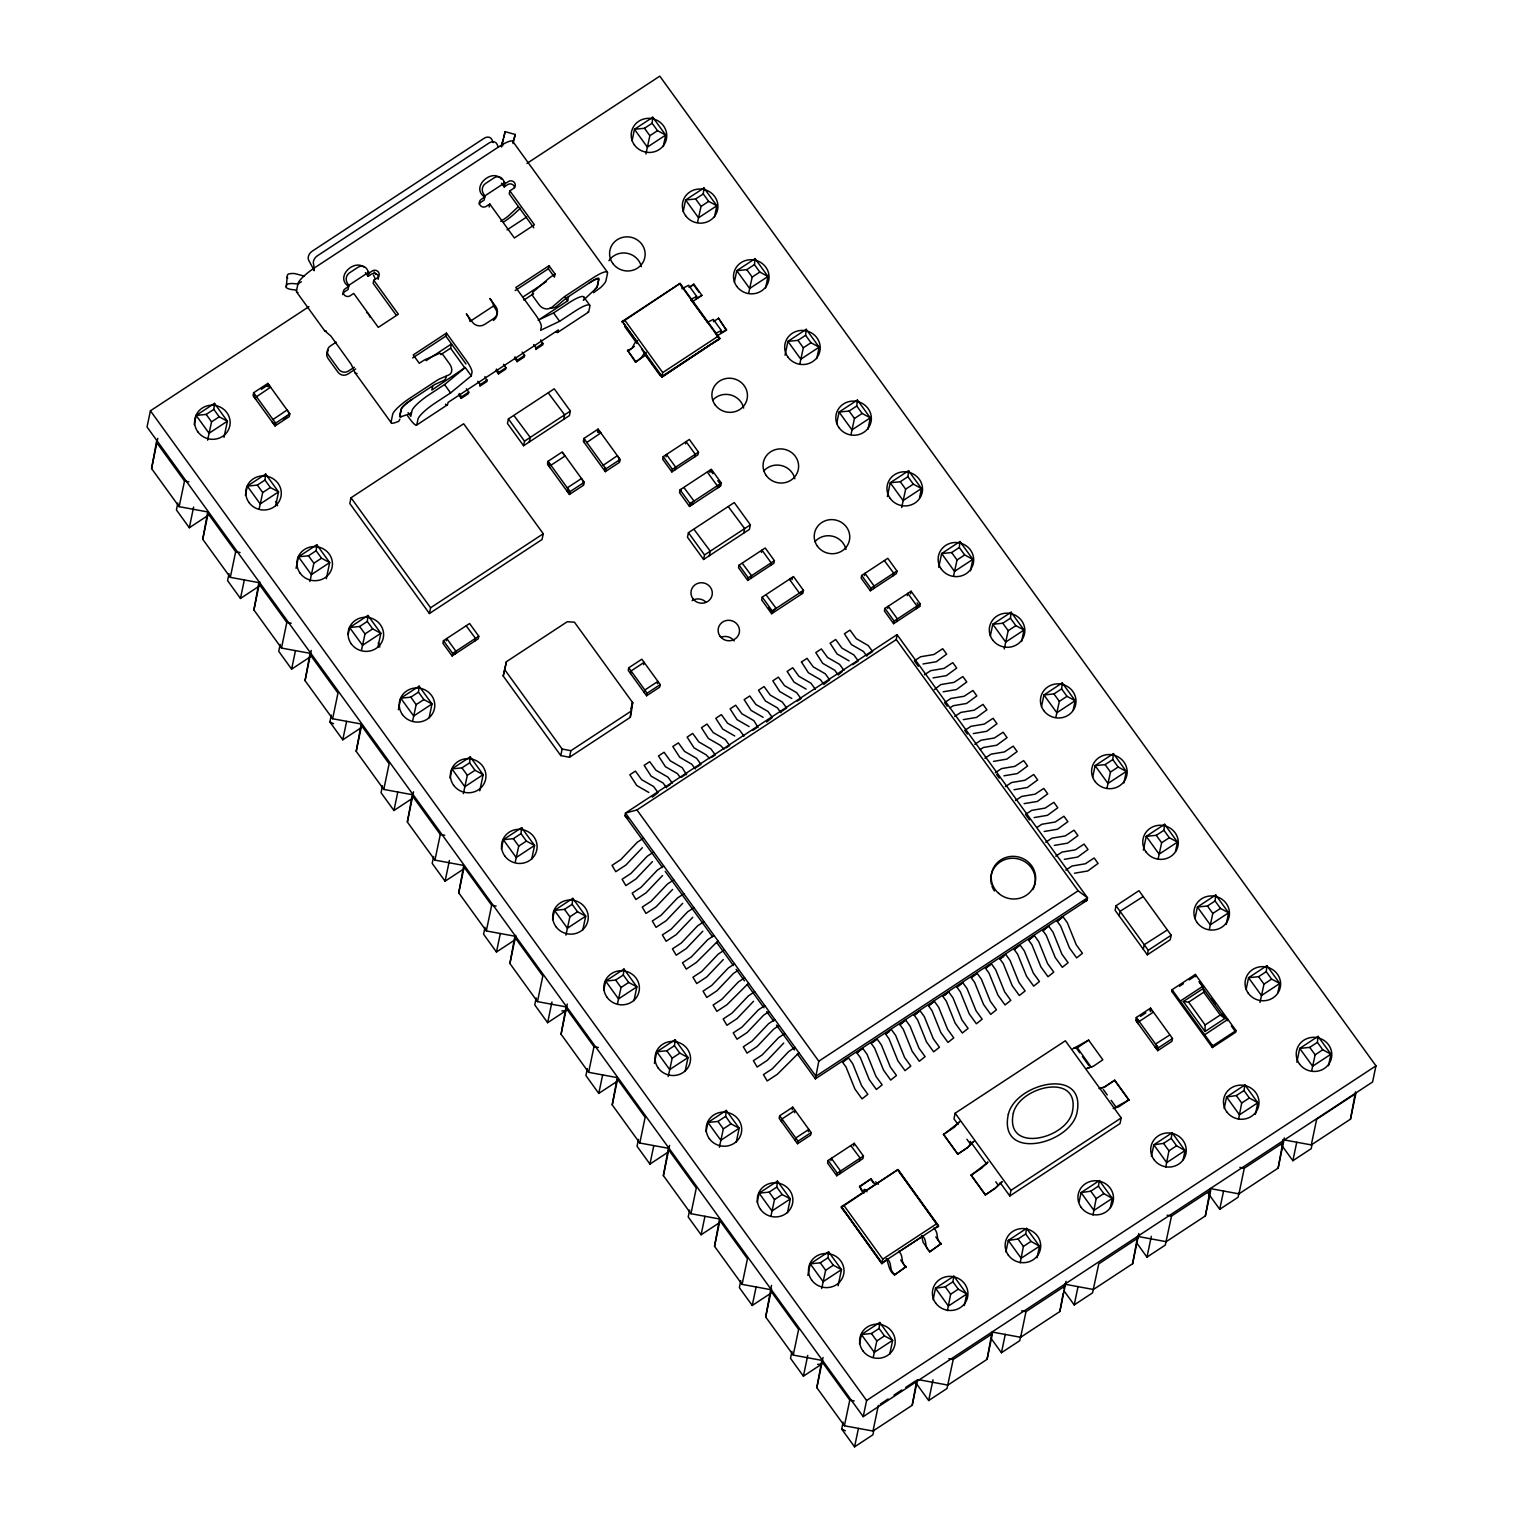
<?xml version="1.0" encoding="UTF-8"?>
<svg xmlns="http://www.w3.org/2000/svg" width="1523" height="1523" viewBox="0 0 1523 1523"><rect width="100%" height="100%" fill="white"/><g stroke="black" fill="none" stroke-linecap="round" stroke-linejoin="round"><path stroke-width="1.5" d="M1205.036 1031.509L1205.112 1024.941L1188.644 1002.153L1183.352 1001.544L1205.036 1031.509L1224.911 1018.449L1203.227 988.484L1183.352 1001.544M296.642 290.055L292.74 289.675A7.025 2.056 4.8 0 1 286.191 287.009L287.447 274.959A7.025 2.056 4.8 0 1 294.853 273.588L304.372 276.12M224.014 437.329L227.384 421.205L219.217 416.807L213.829 409.382L214.496 403.386L196.162 415.436L194.221 424.65M275.644 505.731L278.538 491.891L270.371 487.512L264.983 480.069L265.649 474.091L247.316 486.123L245.393 495.356M326.322 578.721L329.691 562.577L321.524 558.199L316.137 550.755L316.803 544.777L298.47 556.828L296.052 568.346M377.951 647.104L380.845 633.282L372.678 628.885L367.31 621.441L367.957 615.463L349.624 627.514L348.177 634.425M429.124 717.79L431.999 703.969L423.851 699.571L418.463 692.146L419.111 686.15L400.777 698.2L398.379 709.718M479.783 790.799L483.153 774.655L475.005 770.276L469.617 762.833L470.264 756.855L451.931 768.887L450.008 778.12M531.66 859.296L534.554 845.474L526.387 841.077L520.999 833.633L521.647 827.655L503.313 839.706L501.391 848.92M663.266 146.589L665.684 135.071L657.517 130.673L652.13 123.249L652.796 117.252L634.463 129.303L632.045 140.839M582.814 929.982L585.708 916.161L577.541 911.763L572.153 904.338L572.819 898.342L554.486 910.392L552.544 919.606M714.439 217.294L716.838 205.757L708.671 201.379L703.283 193.935L703.95 187.957L685.617 199.989L683.199 211.526M633.968 1000.687L636.861 986.847L628.694 982.468L623.307 975.025L623.973 969.047L605.64 981.079L603.717 990.312M765.593 287.98L767.992 276.463L759.825 272.065L754.456 264.621L755.103 258.643L736.77 270.694L734.372 282.212M685.122 1071.373L688.015 1057.552L679.848 1053.155L674.461 1045.711L675.127 1039.733L656.794 1051.784L654.376 1063.301M816.747 358.667L819.146 347.149L810.998 342.751L805.61 335.307L806.257 329.33L787.924 341.38L785.03 355.202M736.275 1142.06L739.169 1128.238L731.002 1123.841L725.633 1116.397L726.281 1110.419L707.948 1122.47L706.025 1131.684M867.901 429.353L870.299 417.835L862.151 413.437L856.764 406.013L857.411 400.016L839.078 412.067L836.679 423.603M787.448 1212.746L790.323 1198.925L782.175 1194.527L776.787 1187.102L777.434 1181.106L759.101 1193.156L757.178 1202.37M919.53 497.754L921.472 488.521L913.305 484.143L907.917 476.699L908.584 470.721L890.232 482.753L887.357 496.593M838.107 1285.755L841.477 1269.611L833.328 1265.232L827.941 1257.789L828.588 1251.811L810.255 1263.843L807.856 1275.379M970.437 570.858L972.854 559.341L964.687 554.943L959.3 547.519L959.966 541.522L941.633 553.572L938.739 567.394M889.756 1354.137L892.649 1340.316L884.482 1335.918L879.095 1328.475L879.742 1322.497L861.409 1334.548L859.486 1343.762M1021.59 641.564L1024.008 630.027L1015.841 625.648L1010.453 618.205L1011.12 612.227L992.787 624.259L990.369 635.795M1073.239 709.946L1075.162 700.713L1066.995 696.335L1061.607 688.891L1062.273 682.913L1043.94 694.964L1041.523 706.482M1123.917 782.936L1126.316 771.419L1118.149 767.021L1112.78 759.577L1113.427 753.599L1095.094 765.65L1092.695 777.168M1175.547 851.319L1177.469 842.105L1169.321 837.707L1163.934 830.282L1164.581 824.286L1146.248 836.336L1143.354 850.158M1226.224 924.328L1228.623 912.791L1220.475 908.412L1215.087 900.969L1215.735 894.991L1197.402 907.023L1195.003 918.559M1277.854 992.71L1279.796 983.477L1271.629 979.099L1266.241 971.655L1266.908 965.677L1248.555 977.728L1246.157 989.246M1328.532 1065.7L1330.95 1054.183L1322.783 1049.785L1317.395 1042.341L1318.061 1036.363L1299.728 1048.414L1296.835 1062.235M501.41 147.008L505.122 131.663L515.269 134.481L513.023 143.543M684.341 288.228L683.294 288.57L680.058 283.43L622.241 321.41L636.367 340.962M934.037 1228.737L938.435 1226.51L897.961 1169.569L841.4 1206.73L881.893 1263.652L887.452 1259.35M630.294 717.333L632.692 702.674L574.438 622.184L567.222 621.746L506.436 661.686L503.218 676.041L560.769 755.579L569.526 757.255L630.294 717.333L631.055 711.26M505.122 131.663L503.827 137.298M797.31 1053.859L815.376 1078.836L1086.965 900.398L1087.498 897.809L1078.113 890.822L896.286 639.565L897.047 634.634L625.477 813.073L624.925 815.662L662.467 867.52M964.345 1305.516L966.743 1293.998L958.291 1289.2L952.903 1281.776L953.855 1276.179L935.522 1288.23L933.123 1299.747M1037.106 1257.712L1039.505 1246.195L1031.052 1241.397L1025.683 1233.954L1026.616 1228.376L1008.283 1240.426L1005.884 1251.944M1110.362 1207.606L1112.285 1198.373L1103.832 1193.594L1098.445 1186.15L1099.397 1180.572L1081.063 1192.623L1079.122 1201.837M1183.124 1159.784L1185.046 1150.569L1176.594 1145.791L1171.206 1138.347L1172.158 1132.769L1153.825 1144.801L1151.407 1156.338M1255.409 1114.284L1257.808 1102.766L1249.355 1097.969L1243.986 1090.544L1244.919 1084.947L1226.586 1096.998L1224.187 1108.516M463.506 865.407L434.931 860.114L407.364 822.039L412.352 794.701L383.777 789.428L356.211 751.334L361.198 724.015L332.623 718.742L305.057 680.648L310.045 653.329L281.469 648.056L253.903 609.962L258.872 582.643L230.316 577.35L202.749 539.275L207.718 511.937L179.143 506.664L151.577 468.57L156.564 441.251M151.577 468.57L157.764 438.377M305.057 680.648L311.244 650.454M407.364 822.039L413.552 791.827M771.571 1285.393L770.676 1289.657L742.101 1284.384L714.534 1246.29L719.522 1218.971L690.947 1213.698L663.381 1175.604L668.369 1148.285L639.793 1143.012L612.227 1104.917L617.196 1077.599L588.62 1072.325L561.073 1034.231L566.042 1006.893L537.467 1001.62L509.9 963.526L514.888 936.207L486.313 930.934L458.747 892.84L463.734 865.521M561.073 1034.231L567.26 1004.019M669.568 1145.41L668.73 1149.96L696.297 1188.054L690.947 1213.698M917.55 1379.648L912.201 1405.291L872.984 1431.049L844.408 1425.775L816.842 1387.681L821.83 1360.363L793.255 1355.089L765.688 1316.995L770.676 1289.657M816.842 1387.681L823.029 1357.469M912.201 1405.291L916.77 1380.238M919.302 1379.819L947.877 1385.092L987.075 1359.335L991.644 1334.3M992.063 1332.016L1020.638 1337.289L1059.856 1311.531L1063.168 1293.313M1064.006 1288.763L1064.824 1284.213L1093.4 1289.486L1132.617 1263.728L1138.804 1233.516M1059.856 1311.531L1066.043 1281.319M1132.617 1263.728L1137.605 1236.39L1166.18 1241.683L1205.378 1215.906L1210.747 1190.263L1171.53 1216.02L1167.132 1215.221M1205.378 1215.906L1210.366 1188.587L1238.941 1193.861L1278.14 1168.103L1284.346 1137.909M1278.14 1168.103L1282.709 1143.069M1282.709 1139.642L1311.284 1144.915L1350.501 1119.158L1355.489 1091.839M399.921 419.149L398.721 421.357L394.895 422.728A19.304 3.922 -35.9 0 1 391.106 421.833L392.687 414.294A19.304 3.922 -35.9 0 1 409.592 398.379L436.606 380.636A7.025 1.428 -35.9 0 1 439.823 378.846L448.809 374.944A10.528 6.949 43.6 0 0 449.456 363.711L443.402 355.373A3.503 2.323 43.6 0 0 439.176 353.545L425.736 359.352A7.025 1.428 -35.9 0 0 422.518 361.16L419.282 363.274L413.228 354.935L446.467 333.099L466.609 360.932A10.528 2.246 56.7 0 1 472.016 372.316L471.273 375.838L450.58 392.915L434.912 403.214A19.304 3.922 -35.9 0 0 417.987 419.13L416.826 424.689A10.528 2.246 56.7 0 1 410.163 419.358L407.479 415.646M958.291 1289.2L950.638 1294.245L947.439 1310.656M1031.052 1241.397L1023.399 1246.423L1020.22 1262.853M1103.832 1193.594L1096.179 1198.62L1092.981 1215.03M1176.594 1145.791L1168.941 1150.817L1165.742 1167.227M1249.355 1097.969L1241.702 1103.014L1238.523 1119.424M1078.113 890.822L818.784 1061.207L815.376 1078.836M709.413 345.474L661.839 377.114L719.808 338.373L717.79 336.431L662.714 372.602L661.839 377.114L641.602 349.167M938.435 1226.51L936.588 1223.807L882.769 1259.159L881.893 1263.652L848.387 1217.048M308.96 306.637L150.415 410.81L147.027 426.973L863.217 1416.637L1372.585 1081.977L1375.973 1065.833L659.783 76.15L526.977 163.399M177.848 503.028L176.421 509.938L189.309 527.739L207.642 515.707M179.143 506.664L184.511 481.021L156.945 442.926M189.309 527.739L193.63 507.007M207.604 440.166L211.564 421.852L219.217 416.807M202.749 539.275L208.099 513.613L235.665 551.707L240.063 552.525M253.637 392.744L253.046 395.561L275.035 425.945L289.237 416.598L289.827 413.78L267.858 383.415L253.637 392.744L275.625 423.127L275.035 425.945M254.265 394.019L253.808 396.208L255.807 399.369M256.321 396.856L270.599 387.204L268.467 384.672L261.366 389.355M286.191 287.009L286.61 284.991A7.025 2.056 4.8 0 1 294.015 283.621L297.918 283.982L301.345 281.736M267.267 386.233L267.858 383.415M229.021 573.714L227.574 580.625L240.463 598.444L258.796 586.393M268.01 386.861L268.467 384.672M230.316 577.35L235.665 551.707M272.274 422.138L274.407 424.67L274.863 422.48M272.807 419.644L287.086 409.992L289.065 413.152L288.608 415.341M240.463 598.444L244.308 579.996M259.234 508.549L262.718 492.538L270.371 487.512M314.309 270.599L313.7 264.716A7.025 5.292 -47.8 0 1 317.241 255.902L489.13 142.972A7.025 5.292 -47.8 0 1 497.05 144.247L498.288 147.122L314.937 267.572A19.304 3.922 -35.9 0 0 298.013 283.487L296.452 291.026A19.304 3.922 -35.9 0 0 297.975 292.416M253.903 609.962L259.748 581.786M363.94 267.02C353.412 259.062 334.813 277.376 348.691 286.476L348.063 289.503L344.465 291.845A4.379 4.188 11.8 0 0 342.675 294.529M280.175 644.4L278.728 651.311L291.616 669.13L309.95 657.079M281.469 648.056L286.819 622.393L259.253 584.318M365.406 272.598L368.109 276.329L368.737 273.302L372.316 270.942A4.379 4.188 11.8 0 1 378.427 272.065A4.379 4.188 11.8 0 1 377.361 277.89L373.782 280.251L373.135 283.278L396.342 315.356M291.616 669.13L295.462 650.683M309.911 581.539L313.871 563.224L321.524 558.199M351.013 497.774L349.814 503.542L429.41 613.522L542.055 539.523L543.254 533.754L463.658 423.775L351.013 497.774L430.609 607.772L429.41 613.522M361.103 727.766L342.77 739.816L329.882 721.997L331.329 715.087M332.623 718.742L337.973 693.098L310.406 655.004M342.77 739.816L346.616 721.388M361.541 649.94L365.025 633.911L372.678 628.885M356.211 751.334L361.56 725.69L389.127 763.784L383.777 789.428M432.741 385.852L431.847 390.078L465.238 367.5L471.273 375.838M412.6 357.962L445.839 336.126L446.467 333.099M440.794 354.631L450.58 348.215L451.455 343.97L426.059 360.665M501.372 179.105C492.081 167.644 469.903 187.481 484.771 197.057L484.143 200.084L480.545 202.445A4.379 4.188 11.8 0 0 479.098 204.082M489.169 207.052L489.797 204.025L514.374 237.969L534.421 224.795L509.862 190.851L513.441 188.49A4.379 4.188 11.8 0 0 514.507 182.665A4.379 4.188 11.8 0 0 508.396 181.542L504.817 183.883L504.189 186.91L501.486 183.179M465.981 363.959L445.839 336.126M458.632 394.743L461.26 398.36L461.583 396.856L468.741 392.153L466.324 388.803M382.482 785.792L381.036 792.702L393.924 810.503L412.257 798.471M509.862 190.851L509.215 193.878L533.792 227.822M468.741 392.153L468.418 393.657L461.26 398.36M487.36 379.912L480.202 384.615L479.878 386.138L487.036 381.435L484.942 376.581M393.924 810.503L397.789 792.074M412.714 720.626L416.179 704.616L423.851 699.571M495.889 370.279L498.497 373.897L498.821 372.393L505.979 367.671L503.561 364.34M443.46 640.688L442.926 643.277L452.103 655.956L478.241 638.803L478.774 636.214L469.598 623.516L443.46 640.688L452.655 653.367L452.103 655.956M446.258 640.84L446.734 638.537L455.91 651.235L455.377 653.824M505.979 367.671L505.655 369.194L498.497 373.897M514.507 358.038L517.116 361.655L517.439 360.151L524.597 355.449L522.18 352.099M508.415 418.92L507.464 423.47L523.569 445.725L569.412 415.608L570.364 411.077L554.239 388.803L508.415 418.92L524.521 441.175L523.569 445.725M466.266 625.953L475.519 638.346L474.967 640.936M524.597 355.449L524.293 356.953L517.116 361.655M514.032 415.665L530.251 437.425L529.3 441.956M548.394 268.752L549.022 265.706L555.076 274.064L554.429 277.091L548.394 268.752L515.155 290.569M543.216 343.208L536.058 347.91L535.753 349.433L542.911 344.731L540.798 339.876M433.636 856.478L432.189 863.389L445.078 881.208L463.411 869.157M434.931 860.114L440.299 834.471L412.733 796.377M445.078 881.208L449.418 860.457M463.373 793.616L467.333 775.302L475.005 770.276M548.413 393.067L564.633 414.827L563.681 419.377M583.842 297.842A19.304 3.922 -35.9 0 0 569.24 302.639L553.572 312.938L538.133 320.249L567.641 300.869L568.517 296.623M548.052 461.298L547.461 464.115L569.431 494.48L583.633 485.133L584.223 482.315L562.254 451.95L548.052 461.298L570.021 491.662L569.431 494.48M506.436 661.686L503.218 676.041M458.747 892.84L464.115 867.196L491.682 905.29L496.079 906.09M550.203 467.904L548.204 464.743L548.661 462.554L550.717 465.391L564.938 456.062L562.882 453.207M566.689 490.673L568.802 493.205L569.259 491.015L567.279 487.855L581.481 478.527L583.48 481.687L583.023 483.876M583.918 438.453L583.328 441.27L605.297 471.654L619.518 462.307L620.108 459.489L598.12 429.124L583.918 438.453L605.887 468.837L605.297 471.654M584.09 441.917L584.546 439.728M645.904 154.032L649.864 135.718L657.517 130.673M485.018 927.279L483.572 934.208L496.46 952.008L514.812 939.958M586.602 442.565L600.881 432.913L598.748 430.381L598.292 432.57M486.313 930.934L491.682 905.29M597.53 431.942L598.12 429.124M496.46 952.008L500.325 933.58M515.25 862.132L518.734 846.103L526.387 841.077M603.089 465.353L617.348 455.701L619.347 458.861L618.89 461.05M646.19 352.346L644.933 355.621L635.491 362.207L627.59 350.328C634.558 349.719 632.426 342.713 637.642 340.6M604.688 470.379L605.145 468.189M509.9 963.526L515.764 935.35M635.491 362.207L641.316 357.658L644.895 352.327M560.769 755.579L562.139 749.03L504.589 669.492M569.526 757.255L570.897 750.706L631.664 710.784M622.069 322.172L680.058 283.43L719.808 338.373L661.991 376.352L622.241 321.41L624.887 320.325L662.714 372.602M697.534 222.415L701.018 206.405L708.671 201.379M536.172 997.984L534.744 1004.894L547.633 1022.695L565.966 1010.663L561.854 1010.929M537.467 1001.62L542.835 975.976L515.269 937.882M690.338 287.124L693.841 284.173L701.894 295.31L692.204 301.859M691.309 298.984L690.719 300.069M663.209 456.633L662.676 459.223L671.852 471.921L697.991 454.749L698.524 452.16L689.348 439.462L663.209 456.633L672.404 469.312L671.852 471.921M681.885 288.761L688.624 285.277L696.677 296.414L696.201 298.908L701.894 295.31M547.633 1022.695L551.954 1001.963M565.928 935.122L569.888 916.808L577.541 911.763M666.008 456.786L666.484 454.482L675.66 467.18L675.127 469.769M628.771 667.778L628.238 670.387L646.59 695.764L659.668 687.178L660.201 684.589L641.83 659.212L628.771 667.778L647.142 693.174L646.59 695.764M630.522 673.547L631.074 670.958L644.134 662.372L643.658 664.675M685.597 443.916L686.073 441.613L695.269 454.292L694.716 456.9M631.055 708.861L632.426 702.312M631.322 709.223L632.692 702.674M680.096 489.816L679.505 492.633L689.5 506.436L720.76 485.894L721.35 483.077L711.355 469.274L680.096 489.816L690.09 503.618L689.5 506.436M680.553 491.662L681.009 489.473M726.433 330.186L718.532 318.288L726.433 330.186L716.895 335.974L716.324 333.689M683.941 487.55L693.993 501.048L691.004 503.275L690.547 505.465L693.403 503.866M644.305 692.584L644.838 689.995L657.917 681.409L657.422 683.713M720.893 333.042L721.369 330.529L715.41 333.499M688.434 532.669L687.482 537.219L703.588 559.474L749.43 529.376L750.382 524.826L734.257 502.552L688.434 532.669L704.54 554.943L703.588 559.474M694.05 529.414L710.27 551.174L709.318 555.724M707.376 472.149L717.371 485.951L720.303 484.028L717.809 480.583M709.851 472.416L710.308 470.226L712.821 473.672M748.688 293.101L752.172 277.091L759.825 272.065M587.345 1068.67L585.898 1075.581L598.786 1093.4L617.12 1081.349M588.62 1072.325L593.989 1046.663L566.423 1008.569M652.244 797.176L658.012 792.607L653.653 786.553L641.602 779.643L635.415 771.095L629.837 774.769L636.766 785.525L648.817 792.455M716.857 488.464L719.846 486.218L720.303 484.028M598.786 1093.4L602.632 1074.952M617.557 1003.505L621.041 987.494L628.694 982.468M728.432 506.835L744.652 528.595L743.7 533.126M612.227 1104.917L617.577 1079.274L645.143 1117.368L639.793 1143.012M686.473 774.693L682.285 767.744L670.253 760.815L664.066 752.267L658.469 755.941L665.418 766.697L677.468 773.627L679.753 776.787M739.093 565.147L738.541 567.736L747.736 580.434L773.855 563.263L774.407 560.673L765.212 547.975L739.093 565.147L748.269 577.845L747.736 580.434M742.291 563.301L751.543 575.694L750.991 578.283M709.718 758.625L706.12 754.799L694.069 747.888L687.12 737.113L692.718 733.439L698.886 741.987L710.936 748.916L715.315 754.951L711.584 757.407M799.861 363.807L803.325 347.777L810.998 342.751M638.499 1139.356L637.052 1146.267L649.94 1164.086L668.273 1152.035M761.462 552.43L761.957 550.127L771.133 562.825L770.6 565.414M724.053 749.221L720.436 745.394L708.385 738.465L701.456 727.708L707.034 724.034L713.221 732.582L725.272 739.512L729.631 745.547L725.919 747.983M762.242 597.111L761.652 599.929L771.628 613.731L802.888 593.189L803.478 590.372L793.502 576.57L762.242 597.111L772.218 610.913L771.628 613.731M766.069 594.846L776.14 608.343L773.132 610.571L772.675 612.779L768.925 607.601M649.94 1164.086L653.786 1145.639M668.235 1076.514L672.195 1058.18L679.848 1053.155M663.381 1175.604L669.244 1147.428M758.092 727.632L753.923 720.684L741.872 713.754L735.685 705.206L730.107 708.88L737.037 719.637L749.088 726.566M791.998 579.711L792.455 577.522L789.523 579.444L799.518 593.247L802.45 591.324L801.993 593.513M717.923 941.005L696.392 962.441L686.264 969.104L682.513 962.764L691.309 956.977L707.776 939.653L714.001 935.579M766.583 722.054L772.351 717.485L767.973 711.45L755.941 704.521L749.754 695.973L744.157 699.647L751.106 710.403L763.156 717.333M851.014 434.493L854.479 418.482L862.151 413.437M689.652 1210.043L688.206 1216.972L701.094 1234.772L719.427 1222.722M748.516 983.268L726.985 1004.704L716.857 1011.367L713.107 1005.047L721.902 999.259L738.369 981.935L744.595 977.842M701.094 1234.772L704.94 1216.344M719.389 1147.2L723.349 1128.867L731.002 1123.841M714.534 1246.29L719.884 1220.646L747.45 1258.74L742.101 1284.384M861.675 575.485L861.123 578.074L870.318 590.772L896.438 573.6L896.971 571.011L887.795 558.313L861.675 575.485L870.851 588.183L870.318 590.772M864.455 575.637L864.931 573.333L874.126 586.031L873.574 588.62M884.463 560.75L893.715 573.162L893.163 575.751M901.692 507.483L905.652 489.169L913.305 484.143M740.806 1280.748L739.359 1287.658L752.248 1305.458L770.581 1293.427M884.939 608.381L884.406 610.97L893.582 623.669L919.721 606.497L920.254 603.908L911.078 591.229L884.939 608.381L894.134 621.079L893.582 623.669M779.681 1115.769L779.148 1118.358L797.519 1143.735L810.579 1135.168L811.131 1132.56L792.76 1107.183L779.681 1115.769L798.052 1141.146L797.519 1143.735M887.738 608.534L888.214 606.249L897.39 618.928L896.857 621.517M781.451 1121.537L781.984 1118.948L795.044 1110.362L794.568 1112.666M798.871 1052.85L777.339 1074.286L767.192 1080.949L763.461 1074.61L772.256 1068.841L788.724 1051.517L794.949 1047.424M792.207 1109.772L792.76 1107.183M752.248 1305.458L756.112 1287.03M771.038 1215.582L774.503 1199.572L782.175 1194.527M907.327 595.664L907.803 593.361L916.998 606.059L916.446 608.648M795.215 1140.575L795.768 1137.986L808.827 1129.4L808.351 1131.703M910.526 593.818L911.078 591.229M765.688 1316.995L771.552 1288.82M842.6 1062.293L848.368 1057.704L852.747 1063.758L861.637 1085.766L867.824 1094.314L862.037 1098.883L854.917 1089.04L846.026 1067.014L842.6 1062.293L848.368 1057.704M828.112 1160.488L827.579 1163.077L836.755 1175.775L862.894 1158.603L863.427 1156.014L854.251 1143.316L828.112 1160.488L837.307 1173.186L836.755 1175.775M830.911 1160.64L831.387 1158.337L840.563 1171.035L840.03 1173.624M953.55 575.999L957.034 559.988L964.687 554.943M791.96 1351.434L790.513 1358.345L803.402 1376.164L821.735 1364.113L817.623 1364.399M793.255 1355.089L798.623 1329.427L771.057 1291.333M856.916 1052.888L862.703 1048.3L867.063 1054.335L875.953 1076.361L882.141 1084.89L876.372 1089.478L869.233 1079.617L860.343 1057.609L856.916 1052.888L862.703 1048.3M934.341 689.576L940.757 684.589L954.064 682.342L962.86 676.555L966.781 681.98L956.463 689.557L943.137 691.804M850.919 1145.753L860.171 1158.165L859.619 1160.754M803.402 1376.164L807.742 1355.413M821.697 1288.572L825.656 1270.258L833.328 1265.232M853.699 1145.905L854.251 1143.316M877.02 1038.895L871.251 1043.464L874.659 1048.205L883.568 1070.212L890.688 1080.074L896.476 1075.485L890.289 1066.938L881.398 1044.93L877.02 1038.895L873.098 1042.246M885.567 1034.06L891.336 1029.472L895.714 1035.526L904.605 1057.533L910.792 1066.081L905.024 1070.65L897.885 1060.808L888.994 1038.781L885.567 1034.06L889.299 1031.604M863.903 1193.194L859.619 1186.322L871.08 1178.802L874.964 1184.113M899.884 1024.655L905.671 1020.067L910.05 1026.102L918.94 1048.129L925.108 1056.657L919.34 1061.245L912.22 1051.384L903.31 1029.377L899.884 1024.655L905.671 1020.067M859.467 1187.083L871.08 1178.802M914.219 1015.232L919.987 1010.663L924.366 1016.698L933.256 1038.705L939.444 1047.253L933.656 1051.841L926.536 1041.979L917.646 1019.972L914.219 1015.232L919.987 1010.663M928.535 1005.827L934.322 1001.239L938.682 1007.293L947.592 1029.301L953.76 1037.848L947.991 1042.417L940.852 1032.575L931.962 1010.549L928.535 1005.827L934.322 1001.239M1004.228 648.988L1008.188 630.674L1015.841 625.648M873.859 1430.192L872.907 1434.799L854.574 1446.85L841.667 1429.031L843.114 1422.12M844.408 1425.775L849.777 1400.132L822.211 1362.038M847.035 1215.164L841.248 1207.492L897.961 1169.569L938.606 1225.748L882.045 1262.91L841.4 1206.73L844.047 1205.645L882.769 1259.159M948.639 991.835L942.87 996.404L946.297 1001.144L955.188 1023.151L962.308 1033.013L968.095 1028.425L961.908 1019.896L953.017 997.87L948.639 991.835L944.736 995.185M854.574 1446.85L858.42 1428.403M873.345 1356.955L876.829 1340.944L884.482 1335.918M863.217 1416.637L866.606 1400.494L1375.973 1065.833M898.913 1251.811L922.576 1236.276M886.234 1258.626C889.089 1264.014 888.309 1270.525 894.515 1274.941L906.128 1266.641C899.655 1262.358 904.453 1256.018 898.513 1251.259M956.939 987.171L962.707 982.602L967.086 988.636L975.976 1010.644L982.164 1019.192L976.376 1023.761L969.256 1013.918L960.347 991.911L956.939 987.171L962.707 982.602M894.515 1274.941L906.128 1266.641M872.984 1431.049L878.352 1405.405M971.255 977.766L977.024 973.178L981.402 979.213L990.293 1001.239L996.48 1009.768L990.712 1014.356L983.572 1004.514L974.682 982.487L971.255 977.766L977.024 973.178M968.057 1147.352L957.7 1154.187L943.479 1134.521L957.72 1123.498M1000.268 1182.8L1009.806 1195.974L1120.033 1123.536L1121.214 1117.92L1065.377 1040.78L955.149 1113.199L953.969 1118.815L958.062 1124.469M985.571 968.342L991.359 963.773L995.718 969.808L1004.628 991.816L1010.796 1000.364L1005.028 1004.952L997.908 995.09L988.998 973.083L985.571 968.342L991.359 963.773M921.624 1235.915L923.147 1242.33L929.639 1251.868L941.252 1243.568C934.875 1239.303 939.539 1232.945 933.637 1228.185M957.7 1154.187L967.219 1147.676M999.907 958.938L1005.675 954.35L1010.054 960.404L1018.944 982.411L1025.131 990.959L1019.344 995.528L1012.224 985.686L1003.333 963.678L999.907 958.938L1003.638 956.482M929.639 1251.868L941.252 1243.568M1055.858 717.371L1059.342 701.361L1066.995 696.335M1014.223 949.533L1020.01 944.945L1024.37 950.98L1033.279 973.007L1039.447 981.535L1033.679 986.123L1026.54 976.262L1017.65 954.255L1014.223 949.533L1020.01 944.945M995.623 1188.092L985.286 1194.927L971.065 1175.261L985.305 1164.257M915.78 1382.732L928.668 1400.532L933.009 1379.8M1028.558 940.11L1034.326 935.541L1038.705 941.576L1047.596 963.583L1053.783 972.131L1047.995 976.719L1040.875 966.858L1031.985 944.85L1028.558 940.11L1034.326 935.541M985.286 1194.927L994.805 1188.416M987.075 1359.335L992.444 1333.691L953.227 1359.449L947.001 1388.5L928.668 1400.532M1042.874 930.705L1048.662 926.117L1053.021 932.171L1061.912 954.179L1068.099 962.726L1062.331 967.295L1055.192 957.453L1046.301 935.427L1042.874 930.705L1048.662 926.117M1057.209 921.301L1062.978 916.713L1067.356 922.748L1076.247 944.774L1082.434 953.303L1076.647 957.891L1069.527 948.029L1060.617 926.022L1057.209 921.301L1062.978 916.713M1009.806 1195.974L1010.967 1190.358L1121.214 1117.92M1107.012 788.076L1110.495 772.047L1118.149 767.021M991.13 1338.489L1001.43 1352.729L1005.294 1334.3M1020.734 1336.071L1019.763 1340.678L1001.43 1352.729M1020.638 1337.289L1025.988 1311.646L1065.205 1285.888M1116.035 905.747L1115.103 910.278L1147.314 954.807L1170.235 939.767L1171.187 935.217L1138.957 890.688L1116.035 905.747L1148.266 950.276L1147.314 954.807M1093.324 1066.29L1102.842 1059.799L1088.621 1040.133L1078.227 1047.177L1073.677 1048.281M1119.119 915.856L1120.071 911.306L1142.878 896.761M1158.184 858.763L1161.649 842.752L1169.321 837.707M1099.815 1088.374L1104.365 1087.251L1114.76 1080.226L1128.981 1099.873L1118.586 1106.916L1114.036 1108.021M1143.297 949.248L1144.249 944.698L1167.056 930.153M1063.892 1290.666L1074.21 1304.925L1078.056 1286.478M1136.329 1017.478L1135.739 1020.296L1157.727 1050.661L1171.929 1041.313L1172.52 1038.515L1150.531 1008.131L1136.329 1017.478L1158.318 1047.843L1157.727 1050.661M1138.481 1024.084L1136.501 1020.924L1136.958 1018.735L1139.014 1021.59L1153.216 1012.243M1149.96 1010.948L1150.531 1008.131M1150.703 1011.596L1151.16 1009.406M1154.967 1046.853L1157.099 1049.404L1157.556 1047.196L1155.557 1044.036L1169.702 1035.031M1172.082 989.722L1171.739 991.378L1212.384 1047.538L1235.667 1032.251L1236.01 1030.595L1195.365 974.434L1172.082 989.722L1212.727 1045.882L1212.384 1047.538M1172.405 991.987L1172.653 990.769M1180.173 1001.163L1203.456 985.857M1195.365 974.434L1195.022 976.091L1189.196 979.917M1195.688 976.7L1195.936 975.481M1209.338 929.449L1212.803 913.438L1220.475 908.412M1136.653 1242.863L1146.971 1257.122L1151.312 1236.371M1204.56 1034.859L1227.881 1019.363M1171.53 1216.02L1165.304 1245.072L1146.971 1257.122M1211.813 1046.453L1212.08 1045.235M1227.576 1020.772L1222.112 1013.537M1235.343 1029.948L1235.096 1031.166L1231.345 1025.969M1260.016 1002.439L1263.976 984.125L1271.629 979.099M1208.139 1193.27L1219.733 1209.3L1223.597 1190.872M1239.037 1192.642L1238.066 1197.268L1219.733 1209.3M1238.941 1193.861L1244.291 1168.217L1283.508 1142.459M1281.262 1144.687L1292.875 1160.716L1296.72 1142.288M1311.646 1070.84L1315.13 1054.811L1322.783 1049.785M1311.284 1144.915L1316.653 1119.272L1355.851 1093.514L1350.501 1119.158M1312.16 1144.059L1311.208 1148.666L1292.875 1160.716M503.371 138.955L501.334 146.208M515.269 134.481L512.889 142.324A19.304 3.922 -35.9 0 0 498.288 147.122M875.649 1181.81L878.39 1184.228M971.35 1143.754L967.886 1147.219M642.382 847.702L625.915 865.026L615.768 871.689L612.037 865.35L620.832 859.581L637.299 842.257L643.506 838.164M652.453 861.618L635.986 878.942L625.839 885.605L622.107 879.266L630.903 873.498L647.37 856.154L653.576 852.08M662.524 875.535L646.057 892.859L635.91 899.522L632.178 893.182L640.955 887.414L657.441 870.071L663.647 865.997M672.595 889.451L656.127 906.775L645.98 913.438L642.23 907.099L651.025 901.33L667.512 883.987L673.718 879.913M682.666 903.367L666.179 920.692L656.051 927.355L652.301 921.015L661.096 915.247L677.583 897.904L683.789 893.83M692.737 917.284L676.25 934.608L666.122 941.271L662.372 934.932L671.167 929.163L687.654 911.82L693.86 907.746M702.807 931.2L686.321 948.524L676.193 955.188L672.443 948.848L681.238 943.08L697.705 925.737L703.931 921.662M723.33 959.547L706.843 976.89L696.715 983.553L692.965 977.214L701.76 971.427L718.247 954.102L724.453 950.009M753.523 1001.296L737.056 1018.62L726.928 1025.284L723.178 1018.963L731.973 1013.176L748.44 995.852L754.666 991.759M783.736 1043.046L767.268 1060.37L757.14 1067.033L753.39 1060.693L762.185 1054.925L778.653 1037.601L784.878 1033.508M954.845 1126.601L959.3 1122.223M971.941 1143.164L968.514 1146.724M982.43 1167.341L987.761 1162.354M999.526 1183.904L995.471 1187.959M518.106 206.881L509.672 214.8A8.776 1.77 -35.9 0 1 504.456 218.874L500.705 221.33M520.371 208.194L515.307 212.953A19.304 3.922 -35.9 0 1 503.827 221.901M583.328 300.298L594.884 289.484A8.776 1.77 -35.9 0 0 597.378 286.305L598.958 278.766A8.776 1.77 -35.9 0 0 592.314 280.955L566.518 297.918L556.999 306.009A10.528 9.519 80.3 0 1 550.012 308.065M411.438 412.866L410.106 413.742M971.388 1143.354L972.683 1142.517M996.099 1187.483L1001.982 1182M408.107 412.619L410.791 416.331L411.952 410.772A19.304 3.922 -35.9 0 1 428.877 394.876L444.545 384.577L465.238 367.5M583.804 299.745L584.851 298.927M958.081 1122.889L960.232 1121.328M954.674 1127.039L943.479 1134.521M972.302 1142.555L973.521 1141.869M985.667 1163.648L987.818 1162.068M982.24 1167.779L971.065 1175.261M999.888 1183.295L1002.039 1181.715M634.368 346.463L632.445 347.796M973.349 1141.736L974.453 1140.974M348.653 285.391L368.699 272.217L367.062 269.285A7.025 6.511 -66.5 0 0 358.057 267.229L349.471 272.864A7.025 6.511 -66.5 0 0 347.016 282.459L348.653 285.391L347.549 284.915M484.733 195.972L504.779 182.798L503.142 179.885A7.025 6.511 -66.5 0 0 494.137 177.829L485.551 183.464A7.025 6.511 -66.5 0 0 483.096 193.059L484.733 195.972L483.629 195.496M348.691 286.476L345.112 288.818A4.379 4.188 11.8 0 0 344.046 294.662A4.379 4.188 11.8 0 0 350.138 295.786L353.717 293.425L378.294 327.388L398.341 314.214L373.782 280.251M484.771 197.057L481.192 199.418A4.379 4.188 11.8 0 0 480.126 205.243A4.379 4.188 11.8 0 0 486.218 206.367L489.797 204.025M368.109 276.329L371.688 273.969A4.379 4.188 11.8 0 1 378.18 279.28M504.189 186.91L507.768 184.569A4.379 4.188 11.8 0 1 514.641 187.748M214.496 403.386L227.384 421.205L209.051 433.255L196.162 415.436L206.176 414.408L213.829 409.382M652.796 117.252L665.684 135.071L647.351 147.122L634.463 129.303L644.476 128.275L652.13 123.249M336.202 342.142L330.32 346.007A7.025 6.701 11.8 0 0 328.606 355.335L338.677 369.251A7.025 6.701 11.8 0 0 348.443 371.06L354.326 367.195M507.026 229.916L526.634 217.028M355.659 368.947L347.815 374.087A7.025 6.701 11.8 0 1 338.049 372.297L327.978 358.381A7.025 6.701 11.8 0 1 328.34 350.214M275.625 423.127L289.827 413.78M283.278 418.844L286.838 416.502M549.022 265.706L515.802 287.542L535.944 315.375A10.528 2.246 56.7 0 1 541.35 326.76L540.608 330.301L559.607 321.296L575.294 310.997A19.304 3.922 -35.9 0 1 589.877 306.199L588.716 311.739A10.528 2.246 56.7 0 1 587.592 312.139M469.636 319.697A7.025 1.485 56.7 0 0 466.362 313.871L472.416 322.21A8.776 8.377 11.8 0 0 484.6 324.475L493.776 318.44A8.776 8.377 11.8 0 0 495.908 306.789L489.854 298.432A7.025 1.485 56.7 0 1 493.471 306.009L469.979 321.448A7.025 1.485 56.7 0 0 469.941 320.744M555.076 274.064L551.84 276.196A7.025 1.428 -35.9 0 0 548.47 278.709L533.564 291.521A3.503 3.179 80.3 0 0 533.107 296.433L539.142 304.79A10.528 9.519 80.3 0 0 552.602 306.77L562.558 298.203A7.025 1.428 -35.9 0 1 565.928 295.671L592.942 277.928A19.304 3.922 -35.9 0 1 607.544 273.131L605.964 280.67A19.304 3.922 -35.9 0 1 600.538 287.619L593.532 292.721M522.751 297.137L546.205 281.717M523.817 300.088L533.583 293.672M265.649 474.091L278.538 491.891L260.205 503.942L247.316 486.123L257.33 485.095L264.983 480.069M703.95 187.957L716.838 205.757L698.505 217.808L685.617 199.989L695.63 198.961L703.283 193.935M416.464 425.184L447.267 404.947M557.551 332.49L588.354 312.253M688.967 287.371L693.841 284.173M316.803 544.777L329.691 562.577L311.358 574.628L298.47 556.828L308.484 555.781L316.137 550.755M755.103 258.643L767.992 276.463L749.659 288.494L736.77 270.694L746.784 269.647L754.456 264.621M627.419 351.09L630.769 348.881M524.521 441.175L570.364 411.077M718.532 318.288L713.43 321.639M726.585 329.425L720.969 333.061M367.957 615.463L380.845 633.282L362.512 645.314L349.624 627.514L359.637 626.486L367.31 621.441M806.257 329.33L819.146 347.149L800.812 359.2L787.924 341.38L797.957 340.352L805.61 335.307M570.021 491.662L584.223 482.315M605.887 468.837L620.108 459.489M430.609 607.772L543.254 533.754M672.404 469.312L698.524 452.16M452.655 653.367L478.774 636.214M690.09 503.618L721.35 483.077M419.111 686.15L431.999 703.969L413.666 716.019L400.777 698.2L410.81 697.172L418.463 692.146M857.411 400.016L870.299 417.835L851.966 429.886L839.078 412.067L849.111 411.039L856.764 406.013M704.54 554.943L750.382 524.826M748.269 577.845L774.407 560.673M470.264 756.855L483.153 774.655L464.82 786.706L451.931 768.887L461.964 767.859L469.617 762.833M908.584 470.721L921.472 488.521L903.12 500.572L890.232 482.753L900.264 481.725L907.917 476.699M647.142 693.174L660.201 684.589M772.218 610.913L803.478 590.372M870.851 588.183L896.971 571.011M521.647 827.655L534.554 845.474L516.202 857.525L503.313 839.706L513.346 838.678L520.999 833.633M959.966 541.522L972.854 559.341L954.521 571.392L941.633 553.572L951.647 552.544L959.3 547.519M894.134 621.079L920.254 603.908M666.75 786.858L670.482 784.421M681.086 777.453L686.664 773.779M695.402 768.03L700.98 764.375L696.62 758.321L684.569 751.41L678.382 742.862L672.804 746.537L679.734 757.293L691.785 764.222L695.211 768.944M752.705 730.393L756.417 727.956M781.09 711.736L786.668 708.062L782.308 702.027L770.257 695.097L764.07 686.568L758.492 690.224L765.422 700.999L777.472 707.909L780.899 712.65M797.271 701.113L801.003 698.657L796.624 692.622L784.573 685.693L778.405 677.145L772.808 680.819L779.757 691.575L791.808 698.505M842.105 671.643L838.202 675.013L834.775 670.272L822.725 663.343L815.795 652.586L821.373 648.912L827.56 657.46L839.611 664.39L843.97 670.425M852.709 664.694L858.306 661.02L853.927 654.966L841.876 648.056L835.689 639.508L830.111 643.182L837.041 653.938L849.092 660.868M867.025 655.271L872.622 651.597L868.243 645.562L856.212 638.632L850.024 630.103L844.427 633.758L851.376 644.534L863.427 651.444L866.854 656.185M897.047 634.634L1087.498 897.809L815.909 1076.228L625.477 813.073L636.957 809.95L896.286 639.565M572.819 898.342L585.708 916.161L567.375 928.211L554.486 910.392L564.5 909.364L572.153 904.338M924.461 674.746L930.686 670.672L943.993 668.426L952.789 662.638L956.711 668.064L946.392 675.641L933.066 677.887M1011.12 612.227L1024.008 630.027L1005.675 642.078L992.787 624.259L1002.8 623.231L1010.453 618.205M949.971 707.852L953.208 705.72L966.534 703.474L976.852 695.897L972.93 690.471L964.135 696.258L950.828 698.486L944.603 702.579L947.211 706.196M954.674 716.495L960.88 712.402L974.206 710.175L983.001 704.388L986.923 709.813L976.605 717.39L963.278 719.637M623.973 969.047L636.861 986.847L618.528 998.898L605.64 981.079L615.654 980.05L623.307 975.025M974.815 744.328L981.021 740.235L994.348 738.008L1003.143 732.22L1007.065 737.646L996.746 745.223L983.42 747.469L980.165 749.602M1062.273 682.913L1075.162 700.713L1056.829 712.764L1043.94 694.964L1053.954 693.917L1061.607 688.891M984.886 758.245L991.092 754.152L1004.419 751.924L1013.214 746.137L1017.136 751.562L1006.817 759.139L993.491 761.386M995.338 772.694L1001.544 768.601L1014.87 766.355L1023.665 760.586L1027.587 766.012L1017.269 773.589L1003.943 775.816M734.524 963.926L728.299 968.019L711.831 985.343L703.036 991.13L706.786 997.47L716.914 990.807L733.401 973.464L738.255 970.265M1005.408 786.61L1011.615 782.517L1024.941 780.271L1033.736 774.503L1037.658 779.928L1027.34 787.505L1014.013 789.733M1015.479 800.527L1021.686 796.434L1035.012 794.187L1043.807 788.419L1047.729 793.845L1037.41 801.422L1024.084 803.649M675.127 1039.733L688.015 1057.552L669.682 1069.584L656.794 1051.784L666.807 1050.737L674.461 1045.711M1113.427 753.599L1126.316 771.419L1107.983 783.45L1095.094 765.65L1105.108 764.622L1112.78 759.577M764.736 1005.675L758.511 1009.768L742.044 1027.092L733.248 1032.88L736.999 1039.2L747.127 1032.537L763.594 1015.213L768.468 1012.014M1037.163 827.332L1041.827 824.267L1055.153 822.02L1063.949 816.252L1067.87 821.678L1057.533 829.235L1044.226 831.482M774.807 1019.591L768.582 1023.684L752.115 1041.009L743.319 1046.796L747.07 1053.116L757.198 1046.453L773.665 1029.129L778.539 1025.931M1045.692 842.257L1051.898 838.183L1065.224 835.937L1074.02 830.168L1077.941 835.594L1067.604 843.152L1054.297 845.398M1055.763 856.173L1061.969 852.099L1075.295 849.853L1084.09 844.085L1088.012 849.51L1077.675 857.068L1064.368 859.315M1065.833 870.09L1072.04 866.016L1085.366 863.769L1094.161 857.982L1098.083 863.427L1087.746 870.985L1074.438 873.231M726.281 1110.419L739.169 1128.238L720.836 1140.289L707.948 1122.47L717.961 1121.442L725.633 1116.397M1164.581 824.286L1177.469 842.105L1159.136 854.156L1146.248 836.336L1156.281 835.308L1163.934 830.282M798.052 1141.146L811.131 1132.56M777.434 1181.106L790.323 1198.925L771.99 1210.975L759.101 1193.156L769.134 1192.128L776.787 1187.102M1215.735 894.991L1228.623 912.791L1210.29 924.842L1197.402 907.023L1207.434 905.995L1215.087 900.969M1148.266 950.276L1171.187 935.217M837.307 1173.186L863.427 1156.014M1088.621 1040.133L1072.801 1048.814M1179.506 986.276L1183.371 983.744M1140.499 1016.393L1145.829 1012.89M1188.644 1002.153L1203.741 992.235L1203.227 988.484M828.588 1251.811L841.477 1269.611L823.143 1281.662L810.255 1263.843L820.288 1262.814L827.941 1257.789M1266.908 965.677L1279.796 983.477L1261.444 995.528L1248.555 977.728L1258.588 976.681L1266.241 971.655M1158.318 1047.843L1172.52 1038.515M1114.76 1080.226L1104.042 1087.155L1098.997 1088.621M1205.112 1024.941L1220.228 1015.022L1224.911 1018.449M1128.981 1099.873L1113.161 1108.554M1212.727 1045.882L1236.01 1030.595M879.742 1322.497L892.649 1340.316L874.297 1352.348L861.409 1334.548L871.442 1333.501L879.095 1328.475M953.855 1276.179L966.743 1293.998L948.41 1306.049L935.522 1288.23L945.25 1286.802L952.903 1281.776M1026.616 1228.376L1039.505 1246.195L1021.172 1258.245L1008.283 1240.426L1018.03 1238.999L1025.683 1233.954M1099.397 1180.572L1112.285 1198.373L1093.952 1210.423L1081.063 1192.623L1090.792 1191.176L1098.445 1186.15M1172.158 1132.769L1185.046 1150.569L1166.713 1162.62L1153.825 1144.801L1163.553 1143.373L1171.206 1138.347M1244.919 1084.947L1257.808 1102.766L1239.475 1114.817L1226.586 1096.998L1236.314 1095.57L1243.986 1090.544M1318.061 1036.363L1330.95 1054.183L1312.617 1066.214L1299.728 1048.414L1309.742 1047.386L1317.395 1042.341M880.313 1404.111L888.137 1398.952M894.02 1395.087L901.863 1389.947M905.785 1387.358L915.59 1380.923M1137.967 1238.066L1098.768 1263.843L1092.543 1292.875L1074.21 1304.925M690.719 299.384L696.696 296.509M707.357 322.362L713.316 319.392L721.369 330.529M1087.098 1068.194L1092.143 1066.728M1087.022 1068.48L1092.733 1066.405M711.336 344.198L719.656 339.134L717.124 335.612M1083.024 901.94L1086.965 900.398M411.438 413.228L401.444 416.579A8.776 1.77 -35.9 0 1 399.692 416.179L401.272 408.64A8.776 1.77 -35.9 0 1 408.964 401.406L434.759 384.5L443.364 380.674A10.528 6.949 43.6 0 0 446.315 376.181M922.995 663.971L936.321 661.724L946.64 654.148L942.718 648.722L933.923 654.509L920.615 656.756L914.39 660.83L918.312 666.255M973.349 733.553L986.676 731.307L996.994 723.73L993.072 718.304L984.277 724.091L970.951 726.319L964.744 730.412L967.352 734.029M1034.155 817.565L1047.462 815.319L1057.8 807.761L1053.878 802.335L1045.083 808.104L1031.756 810.35L1025.55 814.424L1029.472 819.869M184.511 481.021L188.909 481.839M286.819 622.393L291.217 623.212M440.299 834.471L444.678 835.289M593.989 1046.663L598.387 1047.481M1239.893 1167.399L1244.291 1168.217M1021.59 1310.827L1025.988 1311.646M948.829 1358.649L953.227 1359.449M849.777 1400.132L854.175 1400.932M562.139 749.03L570.897 750.706M692.394 299.365L691.061 299.86L707.795 322.724M504.779 182.798L503.694 182.322L504.817 183.883M368.699 272.217L367.614 271.722L368.737 273.302M329.882 721.997L333.575 723.73M841.667 1429.031L845.36 1430.763M375.953 274.483L374.087 271.894M806.124 689.1L794.073 682.171L787.144 671.415L792.721 667.74L798.909 676.288L810.959 683.199L815.319 689.253M734.752 735.99L722.721 729.06L715.772 718.304L721.369 714.63L727.537 723.178L739.588 730.088L743.966 736.142M624.925 815.662L627.952 818.479M866.93 1191.747C861.656 1183.714 865.635 1200.029 859.619 1186.322M375.115 278.519L373.44 275.016M644.476 128.275L649.864 135.718M695.63 198.961L701.018 206.405M746.784 269.647L752.172 277.091M797.957 340.352L803.325 347.777M849.111 411.039L854.479 418.482M900.264 481.725L905.652 489.169M951.647 552.544L957.034 559.988M1002.8 623.231L1008.188 630.674M1053.954 693.917L1059.342 701.361M1105.108 764.622L1110.495 772.047M1156.281 835.308L1161.649 842.752M1207.434 905.995L1212.803 913.438M1258.588 976.681L1263.976 984.125M1309.742 1047.386L1315.13 1054.811M1199.439 981.878L1203.151 987.323L1199.077 981.707M1211.28 998.555L1215.335 1004.171M693.669 284.934L699.057 292.34M1203.741 992.235L1220.228 1015.022M917.093 602.88L919.721 606.497M679.962 284.154L717.79 336.431M1236.314 1095.57L1241.702 1103.014M996.651 774.503L999.259 778.12M512.642 141.239L607.315 272.046M624.639 326.474L636.957 343.513M645.181 354.859L660.24 375.686M627.59 350.328L635.643 361.465M583.614 296.757L589.648 305.114M564.995 297.232L567.641 300.869M1163.553 1143.373L1168.941 1150.817M1114.703 1080.511L1128.924 1100.158M553.572 312.938L559.607 321.296M1076.723 1046.891L1091.058 1066.995M1075.904 1047.5L1079.769 1052.869M1082.358 1056.448L1088.888 1065.605M1103.375 1089.592L1107.259 1094.961M1111.143 1100.329L1116.302 1107.468M533.64 344.579L536.058 347.91M493.471 306.009L495.47 308.807A8.776 8.377 11.8 0 1 493.357 320.458M515.021 356.801L517.439 360.151M496.403 369.042L498.821 372.393M1090.792 1191.176L1096.179 1198.62M477.784 381.283L480.202 384.615M450.58 348.215L465.086 368.242M459.165 393.505L461.583 396.856M444.545 384.577L450.58 392.915M955.149 1113.199L1010.967 1190.358M970.303 1141.393L986.657 1163.972M966.915 1139.242L970.779 1144.611M995.775 1181.791L998.365 1185.351M943.537 1134.235L957.758 1153.901M1018.03 1238.999L1023.399 1246.423M971.122 1174.975L985.343 1194.641M672.347 783.184L667.969 777.149L655.918 770.219L649.731 761.671L644.153 765.346L651.102 776.121L663.133 783.031L666.56 787.772M326.436 331.043A19.304 3.922 -35.9 0 1 324.513 330.567L330.891 336.069L351.204 364.321L355.126 372.868L391.335 422.918M296.68 292.111L324.513 330.567M897.866 1170.292L936.588 1223.807M636.957 809.95L818.784 1061.207M937.559 1239.455L941.081 1244.329M665.246 871.365L712.497 936.683M716.667 942.432L733.363 965.487M736.142 969.332L744.48 980.869M747.26 984.696L763.937 1007.75M766.716 1011.596L773.665 1021.21M776.444 1025.036L794.53 1050.013M929.791 1251.106C923.376 1246.937 927.983 1240.426 922.177 1235.705M870.928 1179.563L873.269 1182.8M945.25 1286.802L950.638 1294.245M902.435 1262.529L905.976 1267.403M894.667 1274.18C888.366 1270.011 892.878 1263.348 887.052 1258.779M513.346 838.678L518.734 846.103M564.5 909.364L569.888 916.808M615.654 980.05L621.041 987.494M666.807 1050.737L672.195 1058.18M717.961 1121.442L723.349 1128.867M769.134 1192.128L774.503 1199.572M820.288 1262.814L825.656 1270.258M871.442 1333.501L876.829 1340.944M206.176 414.408L211.564 421.852M257.33 485.095L262.718 492.538M308.484 555.781L313.871 563.224M359.637 626.486L365.025 633.911M410.81 697.172L416.179 704.616M461.964 767.859L467.333 775.302M150.415 410.81L866.606 1400.494M937.102 1238.827L935.826 1236.904M901.978 1261.901L900.702 1259.978M314.214 270.466L308.579 260.071A7.025 5.292 -47.8 0 1 312.12 251.257L484.028 138.326A7.025 5.292 -47.8 0 1 491.929 139.621L493.224 142.61M502.247 142.972L502.761 145.77M720.874 637.337A10.699 10.223 11.8 0 1 734.162 640.936M692.127 600.652A10.699 10.223 11.8 0 1 705.815 602.023M275.891 501.429A17.819 17.039 11.8 0 1 277.529 505.712M378.218 642.82A17.819 17.039 11.8 0 1 379.836 647.104M712.65 400.263A17.819 17.039 11.8 0 1 743.662 408.05M763.804 470.95A17.819 17.039 11.8 0 1 794.816 478.736M814.957 541.636A17.819 17.039 11.8 0 1 845.988 549.441M608.933 260.68A17.819 17.039 11.8 0 1 641.354 266.677M991.397 884.14A22.274 21.284 11.8 0 1 1015.632 858.458A22.274 21.284 11.8 0 1 1032.899 889.546M994.443 890.993A22.274 21.284 11.8 0 1 991.911 885.929M287.752 278.081A7.025 2.056 4.8 0 1 287.028 276.977M366.548 312.558A5.254 5.026 11.8 0 1 368.642 314.271L368.833 314.538A5.254 5.026 11.8 0 1 369.765 317.012M445.42 404.147A10.528 2.246 56.7 0 0 447.629 404.452L448.048 402.434L558.351 329.958L557.932 331.976A10.528 2.246 56.7 0 1 555.705 331.671M411.972 399.483A12.279 2.494 -35.9 0 0 401.196 409.611L399.845 416.065A8.776 1.77 -35.9 0 0 401.577 416.483M594.77 289.541A8.776 1.77 -35.9 0 0 597.244 286.381L598.577 279.927A12.279 2.494 -35.9 0 0 589.287 282.973M357.048 373.363A19.304 3.922 -35.9 0 1 355.126 372.868M801.46 661.991L808.408 672.766L820.44 679.677L823.867 684.417L829.654 679.829L825.276 673.794L813.225 666.865L807.057 658.336L801.46 661.991M1008.321 1114.322C998.117 1161.63 1069.584 1144.668 1076.875 1113.218C1087.06 1065.929 1015.594 1082.891 1008.321 1114.322M1013.328 1113.199C1004.552 1153.882 1066.024 1139.28 1072.287 1112.247C1081.063 1071.564 1019.591 1086.166 1013.328 1113.199M720.074 636.271A10.699 10.223 11.8 0 0 738.503 635.015A10.699 10.223 11.8 0 0 727.861 620.299A10.699 10.223 11.8 0 0 720.074 636.271M692.908 598.729A10.699 10.223 11.8 0 0 711.317 597.473A10.699 10.223 11.8 0 0 700.694 582.757A10.699 10.223 11.8 0 0 692.908 598.729M634.425 144.971A17.819 17.039 11.8 0 0 665.113 142.857A17.819 17.039 11.8 0 0 647.389 118.375A17.819 17.039 11.8 0 0 634.425 144.971M685.578 215.657A17.819 17.039 11.8 0 0 716.267 213.563A17.819 17.039 11.8 0 0 698.543 189.061A17.819 17.039 11.8 0 0 685.578 215.657M736.732 286.343A17.819 17.039 11.8 0 0 767.421 284.249A17.819 17.039 11.8 0 0 749.697 259.748A17.819 17.039 11.8 0 0 736.732 286.343M787.886 357.029A17.819 17.039 11.8 0 0 818.574 354.935A17.819 17.039 11.8 0 0 800.851 330.453A17.819 17.039 11.8 0 0 787.886 357.029M839.04 427.735A17.819 17.039 11.8 0 0 869.728 425.621A17.819 17.039 11.8 0 0 852.004 401.139A17.819 17.039 11.8 0 0 839.04 427.735M890.194 498.421A17.819 17.039 11.8 0 0 920.882 496.327A17.819 17.039 11.8 0 0 903.177 471.825A17.819 17.039 11.8 0 0 890.194 498.421M941.347 569.107A17.819 17.039 11.8 0 0 972.055 567.013A17.819 17.039 11.8 0 0 954.331 542.531A17.819 17.039 11.8 0 0 941.347 569.107M992.52 639.793A17.819 17.039 11.8 0 0 1023.209 637.699A17.819 17.039 11.8 0 0 1005.485 613.217A17.819 17.039 11.8 0 0 992.52 639.793M1043.674 710.499A17.819 17.039 11.8 0 0 1074.362 708.385A17.819 17.039 11.8 0 0 1056.638 683.903A17.819 17.039 11.8 0 0 1043.674 710.499M1094.828 781.185A17.819 17.039 11.8 0 0 1125.516 779.091A17.819 17.039 11.8 0 0 1107.792 754.589A17.819 17.039 11.8 0 0 1094.828 781.185M1145.981 851.871A17.819 17.039 11.8 0 0 1176.67 849.777A17.819 17.039 11.8 0 0 1158.946 825.295A17.819 17.039 11.8 0 0 1145.981 851.871M1197.135 922.557A17.819 17.039 11.8 0 0 1227.824 920.463A17.819 17.039 11.8 0 0 1210.1 895.981A17.819 17.039 11.8 0 0 1197.135 922.557M1248.289 993.263A17.819 17.039 11.8 0 0 1278.977 991.149A17.819 17.039 11.8 0 0 1261.272 966.667A17.819 17.039 11.8 0 0 1248.289 993.263M1299.462 1063.949A17.819 17.039 11.8 0 0 1330.15 1061.855A17.819 17.039 11.8 0 0 1312.426 1037.353A17.819 17.039 11.8 0 0 1299.462 1063.949M197.819 431.809A17.819 17.039 11.8 0 0 228.507 429.714A17.819 17.039 11.8 0 0 210.783 405.232A17.819 17.039 11.8 0 0 197.819 431.809M248.972 502.495A17.819 17.039 11.8 0 0 279.661 500.401A17.819 17.039 11.8 0 0 261.937 475.918A17.819 17.039 11.8 0 0 248.972 502.495M300.126 573.2A17.819 17.039 11.8 0 0 330.815 571.087A17.819 17.039 11.8 0 0 313.091 546.605A17.819 17.039 11.8 0 0 300.126 573.2M351.28 643.886A17.819 17.039 11.8 0 0 381.968 641.792A17.819 17.039 11.8 0 0 364.264 617.291A17.819 17.039 11.8 0 0 351.28 643.886M402.434 714.573A17.819 17.039 11.8 0 0 433.141 712.478A17.819 17.039 11.8 0 0 415.417 687.996A17.819 17.039 11.8 0 0 402.434 714.573M453.607 785.259A17.819 17.039 11.8 0 0 484.295 783.165A17.819 17.039 11.8 0 0 466.571 758.682A17.819 17.039 11.8 0 0 453.607 785.259M504.76 855.964A17.819 17.039 11.8 0 0 535.449 853.87A17.819 17.039 11.8 0 0 517.725 829.369A17.819 17.039 11.8 0 0 504.76 855.964M555.914 926.65A17.819 17.039 11.8 0 0 586.602 924.556A17.819 17.039 11.8 0 0 568.879 900.055A17.819 17.039 11.8 0 0 555.914 926.65M607.068 997.337A17.819 17.039 11.8 0 0 637.756 995.242A17.819 17.039 11.8 0 0 620.032 970.76A17.819 17.039 11.8 0 0 607.068 997.337M658.222 1068.023A17.819 17.039 11.8 0 0 688.91 1065.929A17.819 17.039 11.8 0 0 671.186 1041.446A17.819 17.039 11.8 0 0 658.222 1068.023M709.375 1138.728A17.819 17.039 11.8 0 0 740.064 1136.634A17.819 17.039 11.8 0 0 722.359 1112.133A17.819 17.039 11.8 0 0 709.375 1138.728M760.529 1209.414A17.819 17.039 11.8 0 0 791.237 1207.32A17.819 17.039 11.8 0 0 773.513 1182.819A17.819 17.039 11.8 0 0 760.529 1209.414M811.702 1280.101A17.819 17.039 11.8 0 0 842.39 1278.006A17.819 17.039 11.8 0 0 824.666 1253.524A17.819 17.039 11.8 0 0 811.702 1280.101M862.856 1350.806A17.819 17.039 11.8 0 0 893.544 1348.693A17.819 17.039 11.8 0 0 875.82 1324.21A17.819 17.039 11.8 0 0 862.856 1350.806M1226.681 1111.752A17.819 17.039 11.8 0 0 1257.37 1109.658A17.819 17.039 11.8 0 0 1239.646 1085.176A17.819 17.039 11.8 0 0 1226.681 1111.752M1153.92 1159.555A17.819 17.039 11.8 0 0 1184.608 1157.461A17.819 17.039 11.8 0 0 1166.885 1132.979A17.819 17.039 11.8 0 0 1153.92 1159.555M1081.159 1207.377A17.819 17.039 11.8 0 0 1111.847 1205.264A17.819 17.039 11.8 0 0 1094.123 1180.782A17.819 17.039 11.8 0 0 1081.159 1207.377M1008.378 1255.18A17.819 17.039 11.8 0 0 1039.067 1253.086A17.819 17.039 11.8 0 0 1021.362 1228.585A17.819 17.039 11.8 0 0 1008.378 1255.18M935.617 1302.984A17.819 17.039 11.8 0 0 966.305 1300.889A17.819 17.039 11.8 0 0 948.582 1276.407A17.819 17.039 11.8 0 0 935.617 1302.984M715.125 404.851A17.819 17.039 11.8 0 0 745.813 402.738A17.819 17.039 11.8 0 0 728.089 378.256A17.819 17.039 11.8 0 0 715.125 404.851M766.278 475.538A17.819 17.039 11.8 0 0 796.967 473.444A17.819 17.039 11.8 0 0 779.243 448.942A17.819 17.039 11.8 0 0 766.278 475.538M817.432 546.224A17.819 17.039 11.8 0 0 848.121 544.13A17.819 17.039 11.8 0 0 830.397 519.648A17.819 17.039 11.8 0 0 817.432 546.224M612.798 263.46A17.819 17.039 11.8 0 0 643.506 261.366A17.819 17.039 11.8 0 0 625.782 236.884A17.819 17.039 11.8 0 0 612.798 263.46M998.631 893.335A22.274 21.284 11.8 0 0 1035.202 882.369A22.274 21.284 11.8 0 0 1006.456 857.297A22.274 21.284 11.8 0 0 998.631 893.335"/></g></svg>
